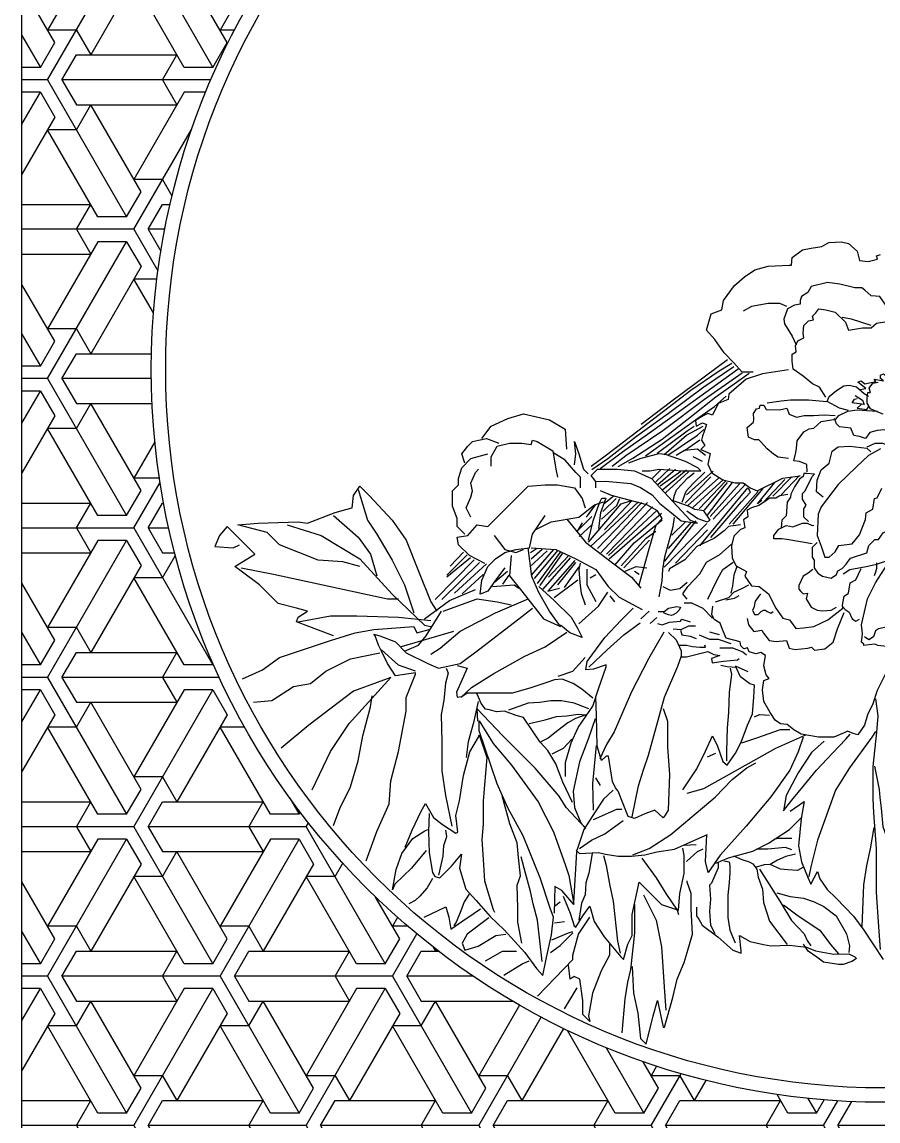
# Model space of a CAD drawing. Header units: millimetres. Extents: x 578 to 1218, y 257 to 1317.
# Drawn here: x 595.2 to 893, y 525.7 to 908 of the extents above; entities that cross this region are included whole.
import ezdxf

# ---------------------------------------------------------------- set-up
doc = ezdxf.new("R2010")
doc.units = ezdxf.units.MM
for name, color, linetype in [('3', 3, 'Continuous'), ('4', 4, 'Continuous'), ('7', 7, 'Continuous'), ('BH', 3, 'Continuous')]:
    doc.layers.add(name, color=color, linetype=linetype)

# ---------------------------------------------------------------- blocks, each defined once
blk = doc.blocks.new('A$C2C0C1D0D')
at = {"layer": 'BH'}
h = blk.add_hatch(dxfattribs=at)
h.set_pattern_fill('ESCHER', color=256, scale=50, style=0)
h.set_pattern_definition([(60, (-1135.926, -1502.44), (-60, -1e-08), [55, -5]), (180, (-1135.926, -1502.44), (30, -51.9615), [55, -5]), (300, (-1135.926, -1502.44), (60, -1e-08), [55, -5]), (60, (-1130.926, -1502.44), (-60, -1e-08), [10, -50]), (300, (-1130.926, -1502.44), (60, -1e-08), [10, -50]), (60, (-1138.426, -1498.11), (-60, -1e-08), [10, -50]), (180, (-1138.426, -1498.11), (30, -51.9615), [10, -50]), (300, (-1138.426, -1506.77), (60, -1e-08), [10, -50]), (180, (-1138.426, -1506.77), (30, -51.9615), [10, -50]), (60, (-1155.926, -1502.44), (-60, -1e-08), [10, -50]), (300, (-1155.926, -1502.44), (60, -1e-08), [10, -50]), (60, (-1125.926, -1519.76), (-60, -1e-08), [10, -50]), (180, (-1125.926, -1519.76), (30, -51.9615), [10, -50]), (300, (-1125.926, -1485.117), (60, -1e-08), [10, -50]), (180, (-1125.926, -1485.117), (30, -51.9615), [10, -50]), (0, (-1125.926, -1493.78), (-30, 51.9615), [35, -25]), (0, (-1125.926, -1511.1), (-30, 51.9615), [35, -25]), (120, (-1133.426, -1489.447), (-60, 1e-08), [35, -25]), (120, (-1148.426, -1498.11), (-60, 1e-08), [35, -25]), (240, (-1148.426, -1506.77), (30, -51.9615), [35, -25]), (240, (-1133.426, -1515.43), (30, -51.9615), [35, -25])])
edge = h.paths.add_edge_path(flags=16)
edge.add_arc((317.14, 530), 255, 0, 360)
h.paths.add_polyline_path([(17.14, 1030), (617.14, 1030), (617.14, 30), (17.14, 30)])
at = {"layer": '3'}
for points in [[(264.12, 532.04), (259.76, 529.37), (249.82, 522.6), (240.37, 515.33), (220.5, 500.09), (215.17, 496.21)], [(262.66, 533.25), (243.28, 518.96), (232.62, 510.74)], [(264.84, 530.82), (254.43, 523.81), (242.07, 514.61), (230.92, 506.62), (220.99, 498.88), (215.41, 495)], [(218.32, 495.49), (226.08, 501.3), (236.74, 508.8), (266.3, 530.1)], [(267.75, 528.65), (254.67, 519.45), (240.13, 508.56), (227.29, 499.84), (222.44, 496.21)], [(224.62, 496.21), (229.71, 499.12), (239.89, 505.65), (250.06, 513.64), (258.54, 520.42), (270.18, 528.65)], [(308.8, 523.01), (310.7, 523.28), (307.98, 525.46), (309.07, 526), (310.43, 524.91), (314.23, 525.73), (313.69, 526.54), (316.95, 526), (315.86, 526.81), (315.86, 527.9), (316.95, 528.44), (318.58, 526.81), (318.85, 528.17), (320.48, 526)], [(316.76, 514.36), (314.65, 515.21), (312.33, 516.26), (311.27, 518.16), (311.27, 520.05), (311.49, 521.95), (312.33, 521.95), (311.91, 523.42), (313.17, 525.11), (315.07, 525.53)], [(234.07, 499.84), (242.79, 506.14), (251.52, 512.43), (258.06, 517.03), (262.18, 520.66)], [(307.06, 520.89), (309.59, 519.21), (310.22, 517.73), (306, 518.37), (306.85, 519.63), (307.69, 519.84)], [(309.17, 517.73), (307.69, 516.47), (311.06, 516.05), (311.7, 516.89)], [(238.19, 500.81), (248.61, 508.56), (251.03, 510.25)], [(240.61, 500.33), (248.37, 507.1), (254.18, 510.25)], [(241.83, 500.09), (252.24, 507.1), (254.43, 509.04)], [(247.64, 501.78), (252.97, 505.41)], [(254.96, 500.03), (252.24, 502.26), (247.64, 501.78), (244.76, 500.03)], [(253.89, 497.89), (250.67, 499.49)], [(236.25, 491.86), (239.4, 495)], [(237.71, 490.89), (242.55, 495.49)], [(238.43, 489.92), (244.49, 495.24)], [(239.16, 489.44), (246.43, 494.52)], [(240.13, 488.23), (248.37, 495)], [(241.1, 487.02), (249.09, 494.28)], [(248.37, 486.29), (257.58, 494.52)], [(247.88, 483.38), (256.85, 492.58)], [(248.85, 482.66), (259.51, 492.1)], [(250.55, 481.93), (261.21, 491.61)], [(252.73, 481.45), (261.94, 491.13)], [(254.67, 480.96), (262.66, 490.65)], [(255.64, 479.27), (264.36, 490.65)], [(256.61, 478.79), (266.78, 490.16)], [(257.58, 477.82), (268.96, 490.16)], [(274.54, 484.35), (273.08, 483.14), (279.14, 490.65)], [(275.02, 483.63), (282.53, 491.61)], [(278.41, 485.81), (284.96, 492.58)], [(281.32, 486.29), (287.62, 493.07)], [(134.16, 488.23), (137.39, 477.51), (140.61, 472.68), (145.98, 463.56), (150.27, 454.98), (153.49, 445.33)], [(219.78, 483.38), (223.17, 486.05)], [(252.97, 468.62), (269.69, 488.71)], [(256.85, 471.52), (267.51, 483.87), (270.66, 487.26), (269.93, 488.47)], [(263.15, 476.12), (273.33, 487.5)], [(264.6, 476.12), (275.02, 488.47)], [(216.63, 482.9), (213.48, 478.54)], [(214.2, 469.83), (225.59, 483.14), (229.23, 484.35)], [(214.93, 468.38), (231.65, 483.87)], [(217.35, 467.65), (232.86, 483.63)], [(218.56, 466.2), (234.8, 483.63)], [(218.81, 477.82), (224.14, 482.66), (225.11, 485.08)], [(219.29, 480.48), (223.89, 485.08)], [(219.78, 474.19), (229.47, 484.35)], [(220.5, 465.72), (236.49, 482.17)], [(125.57, 479.12), (134.16, 471.61), (138.46, 465.71), (140.61, 458.2)], [(212.02, 476.61), (210.33, 473.7), (215.41, 478.79)], [(221.23, 465.23), (238.19, 480.96)], [(221.47, 464.02), (239.64, 480)], [(109.47, 475.9), (121.28, 472.14), (134.7, 464.1), (145.98, 451.76), (157.25, 441.04), (159.4, 440.5)], [(211.05, 471.77), (215.41, 475.88)], [(223.41, 461.84), (230.19, 469.59), (239.89, 477.58)], [(240.61, 461.12), (255.39, 476.37)], [(240.86, 463.3), (251.76, 477.33)], [(267.15, 475.91), (262.93, 475.28), (261.46, 473.8), (258.08, 471.27), (251.97, 468.33), (247.75, 463.69), (242.48, 460.53), (242.05, 459.69)], [(242.07, 467.65), (250.06, 476.85)], [(243.28, 472.25), (247.88, 476.85)], [(244.49, 462.57), (255.64, 474.19)], [(225.59, 461.6), (234.31, 471.28), (237.71, 473.7)], [(226.56, 460.88), (235.53, 470.56)], [(199.86, 466.87), (193.8, 461.3)], [(196.22, 467.59), (194.04, 466.14)], [(202.04, 467.35), (194.29, 458.4)], [(198.16, 467.35), (194.29, 463.96)], [(195.5, 457.19), (203.74, 467.11)], [(248.59, 450), (247.12, 451.89), (248.8, 454.42), (253.02, 458.84), (255.34, 462.85), (259.98, 465.59), (263.99, 469.17)], [(174.42, 463.72), (160.85, 449.92)], [(176.36, 462.75), (163.27, 449.92)], [(171.99, 465.41), (164.97, 458.4)], [(173.21, 464.45), (164.97, 457.67)], [(170.78, 466.38), (166.18, 461.54)], [(196.47, 455.49), (204.46, 466.38)], [(197.44, 454.76), (205.19, 465.9)], [(207.86, 464.45), (198.41, 453.55)], [(209.55, 463.48), (200.1, 452.83), (204.22, 453.8)], [(207.13, 464.93), (200.34, 457.67)], [(209.79, 462.75), (203.49, 455.01)], [(255.76, 450), (259.14, 456.95), (261.04, 460.32), (264.62, 462.85)], [(93.36, 460.88), (104.64, 458.74), (144.36, 450.16), (148.12, 450.16)], [(178.78, 462.27), (167.63, 452.1)], [(186.05, 459.61), (181.69, 455.98)], [(205.92, 454.04), (211.01, 461.3)], [(227.04, 459.81), (230.8, 461.42), (234.56, 460.88)], [(230.27, 459.81), (231.88, 458.74)], [(265.89, 461.37), (264.83, 458.42), (264.41, 454.63), (263.78, 452.1)], [(177.57, 458.64), (170.3, 451.86)], [(180.87, 454.45), (188.39, 454.98), (190, 453.91)], [(186.53, 458.4), (184.35, 455.25)], [(202.28, 450.65), (210.52, 456.7)], [(214.88, 457.43), (216.82, 458.64)], [(240.16, 454.42), (242.69, 453.16), (246.06, 453.79), (248.59, 455.9)], [(157.25, 443.18), (165.84, 449.62), (174.97, 453.37)], [(210.93, 441.49), (217.78, 447.6), (220.95, 452.48)], [(221.68, 451.23), (223.29, 449.08)], [(159.4, 430.85), (162.62, 432.99), (169.6, 438.89), (181.95, 445.33), (193.22, 450.16)], [(238.47, 445.78), (240.58, 445.78), (242.05, 446.84), (245.01, 447.47), (246.27, 447.26), (245.85, 446.2), (244.8, 445.15), (243.74, 444.52), (243.11, 444.31), (242.05, 444.52), (240.58, 445.15), (240.37, 445.57)], [(247.54, 448.73), (250.07, 448.73), (254.08, 446.84), (257.45, 443.47)], [(113.23, 442.11), (124.5, 444.26), (133.63, 444.26), (148.12, 443.72), (159.4, 442.65)], [(232.45, 443.2), (235.38, 445.89)], [(235.73, 441.57), (238.05, 443.68)], [(214.35, 426.35), (220.71, 432.45), (226.58, 437.58), (232.2, 441.74)], [(238.26, 441.57), (239.94, 441.15), (242.48, 441.99), (243.74, 442.2), (246.27, 442.41), (246.69, 443.04), (249.65, 442.2)], [(243.74, 439.67), (246.48, 439.46), (249.22, 440.73), (251.54, 440.73)], [(149.2, 433.53), (167.45, 438.89)], [(242.05, 438.41), (244.8, 435.88), (246.48, 432.09), (246.48, 429.98), (248.38, 429.98), (255.76, 431.88), (257.87, 430.82), (259.98, 430.4), (257.03, 429.35), (257.24, 427.88), (261.25, 428.51), (266.1, 428.93), (266.73, 429.35)], [(246.27, 439.25), (246.69, 437.57), (249.65, 437.15), (251.76, 436.3)], [(252.81, 437.57), (256.4, 436.09), (259.35, 436.09), (263.78, 434.62)], [(256.4, 438.62), (259.77, 437.78)], [(154.03, 424.95), (148.12, 427.09), (142.22, 432.46)], [(245.85, 433.98), (248.38, 433.98), (250.49, 433.56), (253.02, 433.35), (254.92, 433.35), (254.71, 433.98)], [(259.98, 433.14), (264.41, 433.14), (268, 431.67), (269.26, 430.61)], [(97.66, 414.22), (104.1, 414.76), (111.61, 419.59), (117.52, 420.66), (122.89, 424.95), (131.48, 429.24), (141.68, 431.39)], [(213.13, 429.77), (208.73, 424.88), (203.59, 423.17)], [(136.85, 358.99), (140.61, 369.18), (144.9, 378.83), (145.44, 386.87), (148.12, 397.06), (150.81, 411.01), (150.81, 415.83), (154.03, 423.88), (154.03, 424.41)], [(164.7, 425.99), (165.43, 424.28), (164.45, 420.86), (163.96, 414.76), (162.99, 409.87), (163.23, 400.34), (163.23, 390.33), (164.45, 381.78), (166.65, 371.03)], [(247.11, 383.73), (252, 391.06), (254.93, 397.17), (257.38, 402.54), (259.09, 398.88), (261.04, 393.51), (262.51, 392.28), (265.45, 396.44), (267.4, 400.34), (269.6, 406.21), (271.32, 410.12), (271.8, 415.98), (272.05, 420.13), (270.34, 420.62), (267.16, 423.06), (265.69, 426.24), (262.51, 426.48), (260.31, 426.97)], [(269.85, 424.77), (265.45, 426.73)], [(171.78, 394.93), (172.51, 400.55), (174.47, 407.63), (175.94, 414.47)], [(214.35, 411.93), (209.22, 413.89), (204.82, 414.62), (201.15, 414.62), (197.23, 414.13), (193.32, 413.89), (186.47, 411.45)], [(314.08, 415.33), (314.92, 409.45), (314.5, 403.79), (313.24, 391.82), (313.24, 380.7), (313.45, 375.66), (314.29, 363.28), (314.29, 348.16), (315.13, 335.99), (315.76, 328.18)], [(216.53, 408.37), (214.09, 401.28), (211.15, 393.47), (208.95, 383.21), (209.44, 377.59), (211.64, 372.22), (213.35, 370.26), (206.51, 377.59), (204.06, 381.5), (195.75, 391.27), (184.5, 402.5), (175.45, 412.03), (175.69, 407.63)], [(272.05, 409.14), (273.76, 409.87), (277.18, 409.63)], [(248.57, 382.51), (254.44, 384.22), (262.27, 388.62), (279.39, 398.15), (289.9, 402.79)], [(267.65, 400.1), (272.78, 401.81), (281.1, 404.74), (284.28, 404.74)], [(201.62, 396.19), (205.54, 398.15), (208.47, 401.32)], [(216.04, 376.61), (215.8, 385.89), (217.02, 399.09)], [(255.67, 395.22), (258.6, 396.44)], [(229.72, 361.12), (235.35, 363.32), (242.93, 368.21), (258.33, 381.15), (264.2, 387.26), (269.34, 391.41), (272.51, 393.12)], [(218.49, 385.16), (216.78, 387.85)], [(191.09, 330.32), (189.62, 337.65), (189.62, 342.53), (189.38, 350.59), (190.6, 353.77), (189.86, 360.12), (189.38, 365.25), (186.93, 371.84), (184.24, 381.61)], [(216.03, 373.34), (224.1, 377), (225.81, 377)], [(211.14, 363.32), (215.29, 366.25), (219.94, 368.45), (226.3, 373.09)], [(157.83, 362.57), (152.69, 356.46), (146.82, 350.84), (146.09, 348.89), (147.31, 355.97), (149.27, 361.59), (153.18, 366.72), (157.34, 369.41), (158.32, 369.9)], [(162.23, 354.02), (163.7, 360.62), (163.94, 364.28), (164.92, 367.45), (164.67, 369.65)], [(309.43, 336.15), (310.06, 350.63), (311.11, 357.35), (312.37, 363.22), (313.63, 370.57)], [(247.6, 364.44), (251.75, 364.68)], [(248.33, 358.82), (252.24, 362.24), (254.2, 363.22)], [(285.06, 362.8), (282.75, 363.64), (276.65, 363.01), (272.66, 363.01)], [(285.06, 366.79), (280.22, 366.79), (278.75, 366.37)], [(198.18, 323.97), (196.47, 338.38), (195, 344), (194.02, 348.39), (192.31, 354.75), (190.84, 360.36)], [(209.18, 344.49), (210.16, 362.08)], [(215.54, 361.58), (214.32, 354.75), (213.34, 351.33), (213.1, 347.17), (211.87, 344.24), (210.89, 338.38)], [(232.85, 359.93), (237.75, 353.08), (241.18, 347.69), (245.1, 341.81), (245.6, 340.34)], [(286.32, 361.33), (282.96, 360.49), (280.01, 359.23), (277.49, 357.77)], [(259.35, 358.38), (259.35, 356.51), (258.23, 353.89), (257.1, 351.27), (256.35, 350.52), (256.73, 345.66), (256.35, 341.55), (256.73, 336.68), (258.23, 333.69)], [(261.31, 359.02), (263.2, 358.6), (263.41, 357.35), (263.41, 354.83), (263.2, 351.47), (262.78, 347.06), (262.78, 339.29), (263.41, 334.89), (265.31, 330.48)], [(288.84, 356.72), (286.95, 355.67), (283.59, 355.88), (281.07, 356.09), (277.49, 357.77), (275.39, 357.56), (272.24, 356.72)], [(273.71, 356.09), (276.23, 352.31), (280.85, 344.96), (284.85, 338.25), (289.26, 333.63), (290.31, 331.32), (291.57, 329.43)], [(160.03, 352.8), (158.07, 349.62), (155.63, 346.69), (153.92, 345.23), (151.71, 344.01)], [(172.74, 347.42), (171.03, 344.74), (169.81, 341.56), (168.34, 337.9), (167.36, 336.43)], [(202.45, 343.28), (204.41, 344.75)], [(233.34, 347.2), (237.75, 338.38), (239.71, 329.08), (240.69, 313.41), (241.18, 307.04)], [(157.09, 339.36), (164.67, 343.03), (165.65, 339.36), (166.39, 335.21), (170.54, 338.14), (174.46, 340.83), (176.66, 342.3)], [(225.98, 299.2), (226.96, 310.96), (227.94, 316.83), (228.93, 321.24), (230.4, 333.98), (230.4, 343.77)], [(282.12, 343.7), (287.16, 339.92), (294.72, 334.89), (298.51, 329.85), (301.24, 326.7)], [(179.59, 339.12), (172.01, 333.5), (170.3, 330.33), (171.28, 327.88), (175.92, 329.35), (182.04, 333.01), (185.46, 333.5)], [(202.45, 337.4), (205.88, 337.89)], [(200.98, 327.12), (204.41, 329.57), (208.82, 333.98)], [(201.47, 331.53), (207.35, 333.98), (208.82, 334.47)], [(221.57, 330.06), (221.57, 326.14), (218.63, 320.75), (215.69, 312.92), (214.22, 305.08), (214.71, 303.12), (212.26, 305.57), (212.26, 310.47), (211.27, 317.81), (209.31, 318.79), (207.84, 317.81), (207.35, 322.71)], [(178.42, 324.18), (184.31, 327.61), (189.21, 327.61)], [(184.8, 319.28), (191.17, 323.2), (193.62, 324.18)], [(205.88, 307.53), (210.29, 314.88)]]:
    blk.add_lwpolyline(points, dxfattribs=at)
at = {"layer": '4'}
blk.add_lwpolyline([(17.14, 1030), (617.14, 1030), (617.14, 30), (17.14, 30)], close=True, dxfattribs=at)
at = {"layer": '7'}
for points in [[(271.57, 528.99), (267.76, 528.99), (264.77, 532.24), (261.51, 535.77), (258.25, 540.39), (255.26, 543.64), (256.89, 549.34), (260.7, 550.7), (261.24, 553.96), (265.04, 559.12), (268.58, 562.1), (272.11, 564.55), (276.73, 565.9), (284.07, 566.17), (284.88, 566.17), (285.15, 568.89), (288.69, 571.6), (291.68, 572.15), (295.48, 572.69), (297.93, 574.05), (302.27, 574.32), (304.72, 573.78), (307.71, 571.06), (308.53, 567.8), (311.51, 567.53), (314.78, 568.35), (314.5, 569.43), (315.86, 569.97)], [(329.18, 546.63), (325.37, 550.43), (320.75, 550.97), (318.31, 551.52), (315.59, 555.32), (312.6, 555.59), (310.43, 557.49), (309.34, 558.3), (306.89, 558.3), (301.73, 559.66), (297.38, 560.2), (291.68, 558.85), (290.59, 556.67), (288.42, 555.32), (287.87, 553.96), (287.87, 552.6), (285.97, 552.33), (283.52, 550.97), (282.17, 547.44), (282.44, 545.82), (285.15, 541.47), (286.51, 538.49)], [(283.25, 551.79), (280.81, 552.87), (276.73, 552.87), (271.02, 551.79), (268.03, 550.16)], [(296.84, 520.3), (294.67, 523.83), (292.22, 524.91), (288.96, 527.63), (285.43, 530.07), (285.15, 532.79), (285.15, 535.23), (286.51, 536.04), (286.24, 538.21), (287.06, 539.84), (289.23, 540.93), (288.96, 542.56), (289.23, 545.27), (290.86, 546.9), (292.49, 547.17), (292.22, 548.53), (293.31, 549.62), (294.39, 550.97), (296.84, 550.7), (300.1, 549.89), (303.63, 546.36), (304.72, 543.64), (309.61, 544.46), (312.6, 544.46), (314.5, 546.09), (318.04, 546.63)], [(312.6, 545.27), (305.81, 547.44), (302.55, 547.99)], [(283.8, 529.8), (274.83, 528.44), (269.12, 526.54), (263.14, 521.38), (262.87, 519.48), (259.34, 518.13), (257.44, 514.06), (255.8, 514.6), (254.17, 513.78), (251.46, 512.15), (251.73, 510.25), (253.9, 511.34), (255.26, 510.8), (254.45, 508.35), (253.9, 506.73), (253.63, 505.37), (254.72, 503.47), (253.36, 502.11), (256.62, 500.75), (255.8, 496.95), (257.16, 493.97), (260.97, 491.52), (265.32, 490.44), (268.03, 490.44), (270.48, 488.81), (272.93, 487.72), (281.89, 492.07), (287.87, 492.88)], [(304.74, 515.63), (301.57, 516.47), (297.35, 518.79), (297.99, 520.47), (300.52, 522.58), (303.05, 524.27), (304.95, 524.48), (307.48, 523.84), (310.22, 521.53), (311.7, 520.68)], [(318.07, 433.54), (314.91, 433.96), (313.85, 434.38), (311.74, 434.17), (310.05, 433.96), (310.05, 434.38), (309.21, 435.02), (309.63, 437.97), (309.21, 441.13), (311.32, 450.18), (314.06, 455.66), (318.28, 462.19)], [(283.86, 498.98), (280.27, 499.41), (278.58, 500.46), (276.47, 502.35), (274.15, 504.88), (273.52, 505.51), (272.05, 505.51), (269.94, 506.36), (269.73, 508.04), (269.51, 509.73), (271.62, 511.62), (271.83, 512.47), (271.62, 514.57), (272.68, 516.26), (273.73, 516.47), (273.94, 517.52), (275.21, 517.52), (276.05, 516.05), (280.69, 515.84), (283.22, 516.47), (284.07, 514.36), (286.6, 513.31), (289.34, 513.94), (292.5, 513.94), (296.3, 514.15), (300.1, 513.94)], [(276.47, 518.37), (281.33, 519), (284.49, 519.42), (287.65, 519.42), (290.82, 519.42), (297.14, 518.79)], [(177.11, 505.93), (180.34, 510.22), (186.24, 512.9), (191.61, 514.51), (200.74, 512.37), (206.11, 509.15), (206.64, 502.18)], [(290.39, 494.35), (290.18, 496.88), (287.65, 497.93), (285.75, 498.14), (286.39, 501.09), (286.6, 502.57), (286.81, 505.09), (289.13, 508.25), (291.03, 509.31), (292.71, 509.52), (295.25, 511.84), (300.31, 512.68), (301.36, 513.94), (304.53, 515.42), (307.69, 515.84), (311.06, 515.63), (314.86, 515.42)], [(319.92, 508.25), (318.66, 509.1), (314.65, 508.68), (312.12, 508.04), (310.64, 505.94), (308.53, 506.57), (306.63, 506.99), (305.58, 509.52), (301.57, 509.94), (300.52, 510.99), (299.89, 512.89)], [(171.21, 497.35), (170.14, 500.57), (172.28, 503.25), (173.89, 504.86), (176.04, 505.39), (178.73, 505.93), (183.02, 504.32)], [(180.34, 496.28), (180.34, 499.49), (182.48, 503.25), (186.78, 504.32), (191.07, 504.32), (194.29, 503.78), (194.83, 505.39), (196.44, 504.86), (201.81, 501.64), (202.88, 495.2), (203.42, 492.52)], [(209.33, 496.81), (209.86, 500.57), (209.33, 504.86), (210.94, 500.57), (212.55, 495.2), (214.16, 493.59)], [(211.48, 488.77), (211.48, 492.52), (209.86, 494.13), (206.11, 498.42), (201.81, 501.1)], [(295.88, 485.5), (293.56, 487.4), (293.77, 491.4), (295.25, 494.98), (297.99, 497.3), (299.04, 501.51), (301.15, 502.99), (305.16, 503.2), (311.06, 502.57), (312.54, 501.3)], [(315.91, 502.35), (311.7, 500.04), (307.48, 496.03), (301.15, 489.92), (295.25, 482.13), (294.19, 479.6), (293.77, 472.23), (295.25, 468.44), (296.51, 464.64), (297.99, 464.64), (300.1, 466.54), (301.36, 468.65), (306, 469.28), (308.53, 472.44), (310.64, 477.71), (310.85, 480.02), (313.17, 481.29), (313.81, 485.08), (314.65, 485.29), (316.34, 488.66)], [(311.27, 502.99), (314.02, 504.25), (316.55, 504.25), (318.87, 503.41)], [(171.21, 472.68), (168.52, 475.36), (168.52, 478.04), (166.91, 482.33), (166.91, 487.7), (169.06, 489.84), (169.06, 491.99), (170.14, 495.74), (173.36, 498.96), (179.26, 500.57)], [(232.95, 494.67), (235.63, 494.67), (238.86, 495.2), (246.91, 494.67), (253.35, 494.67), (252.28, 495.74), (247.98, 497.89), (241.1, 500.33), (238.68, 500.57), (232.41, 498.96), (228.12, 497.35)], [(173.36, 478.58), (171.75, 481.8), (173.36, 485.55), (173.89, 487.7), (173.36, 490.38), (174.97, 494.13), (176.04, 495.2)], [(216.84, 488.77), (216.84, 490.91), (215.23, 493.06), (217.38, 495.2), (224.36, 495.2), (230.27, 494.67), (236.17, 491.99), (249.59, 477.51)], [(243.78, 484.38), (244.11, 485.83), (244.91, 488.07), (248.77, 492.25), (251.01, 494.01)], [(246.84, 483.74), (248.28, 487.59), (250.53, 490.16), (254.71, 494.17)], [(290.82, 477.07), (289.13, 478.55), (289.13, 481.5), (289.97, 482.76), (288.71, 484.87), (288.71, 486.76), (289.55, 487.61), (291.24, 490.98), (292.08, 492.66), (292.93, 493.51), (290.18, 493.72), (289.13, 493.72), (288.92, 492.66), (287.65, 491.82), (285.97, 489.08), (284.7, 486.55), (284.49, 485.5), (283.43, 483.82), (283.01, 478.97), (281.54, 477.49), (281.33, 474.97)], [(178.19, 462.49), (172.82, 465.17), (169.06, 468.93), (168.52, 471.61), (172.28, 472.14), (175.5, 475.9), (179.26, 475.36), (184.63, 480.72), (191.07, 487.16), (193.22, 489.3), (199.13, 489.84), (203.42, 489.84), (209.33, 488.77), (212.01, 485.01), (213.09, 481.8)], [(216.95, 490.96), (220.17, 491.12), (229, 490.32), (232.38, 488.88), (236.39, 486.31), (239.13, 483.26), (243.14, 480.05), (246.52, 477.32), (249.73, 476.84), (252.14, 476.52), (249.57, 477.48)], [(134.7, 461.42), (128.8, 463.03), (120.21, 463.56), (106.78, 468.93), (102.49, 473.22), (92.29, 475.9), (99.27, 476.43), (113.23, 476.97), (116.45, 476.43), (126.11, 480.19), (129.87, 481.26), (132.02, 481.8), (132.55, 486.09), (134.7, 489.3), (137.92, 486.09), (145.98, 477.51), (150.81, 470.53), (155.1, 459.81), (159.4, 449.08), (161.54, 445.87)], [(231.88, 454.98), (235.1, 466.78), (237.78, 475.9), (239.93, 478.04), (238.32, 480.72), (234.56, 482.87), (222.21, 486.09), (218.45, 487.7)], [(283.6, 486.44), (280.86, 486.02), (279.38, 485.18), (277.28, 485.18), (275.8, 484.13), (273.48, 482.65), (270.95, 481.81), (269.47, 480.97), (269.68, 478.65), (268.21, 477.59), (268.63, 474.86), (267.15, 474.22), (264.83, 471.91), (263.99, 468.54), (264.2, 464.32), (265.68, 461.58), (269.26, 459.69), (268.63, 458), (270.95, 454.63), (273.69, 454.42), (276.85, 451.89), (279.38, 446.84), (281.92, 443.47), (284.24, 442.83), (286.34, 439.88), (289.09, 440.09), (292.67, 440.52), (297.52, 442.83), (302.8, 446.84), (302.58, 447.89), (303.22, 451.05), (304.69, 452.1), (305.33, 455.68), (307.22, 456.74), (309.12, 460.74)], [(195.91, 474.29), (201.27, 476.97), (210.94, 478.58), (216.31, 482.87), (219.53, 483.94)], [(214.22, 470.58), (215.83, 477.32), (218.08, 483.58), (218.88, 485.19), (220.33, 485.19), (218.4, 480.05), (217.76, 474.59)], [(248.52, 480.72), (252.28, 478.04), (255.5, 476.97), (256.57, 477.51), (254.43, 480.72), (251.2, 481.26), (249.06, 482.33), (244.76, 483.94), (243.15, 484.48)], [(185.17, 460.88), (181.95, 456.59), (179.26, 452.84), (176.58, 451.76), (177.11, 456.59), (179.26, 461.42), (181.95, 464.1), (185.17, 466.24), (188.93, 467.32), (193.76, 467.85), (194.83, 472.68), (199.13, 479.12)], [(238.89, 450.84), (239.94, 456.32), (240.16, 460.32), (240.79, 464.74), (243.74, 475.28), (244.16, 478.44)], [(125.57, 437.28), (112.69, 442.11), (113.23, 443.72), (116.45, 445.87), (112.69, 446.94), (106.25, 448.55), (99.8, 454.98), (93.36, 459.81), (91.21, 461.42), (98.19, 465.71), (88.53, 475.36), (85.84, 472.14), (84.23, 468.39), (90.68, 467.85), (92.82, 468.93)], [(206.69, 477.82), (213.23, 469.83), (222.2, 463.05), (229.19, 457.66), (232.41, 453.91)], [(292.08, 469.28), (283.22, 470.75), (281.54, 470.96), (278.79, 470.96), (278.79, 472.23), (280.48, 474.33), (283.01, 475.6), (284.28, 475.39), (285.33, 475.18), (288.71, 476.44), (290.39, 476.44), (292.08, 475.6), (292.71, 475.81)], [(181.41, 472.14), (185.17, 467.32), (188.93, 466.24), (191.61, 467.32)], [(292.76, 463.25), (292.76, 460.93), (294.03, 459.03), (295.71, 457.98), (298.67, 457.35), (300.56, 458.61), (300.99, 459.88), (302.46, 460.72), (303.94, 462.19), (305.41, 464.3), (311.11, 466.2), (311.74, 468.72), (313.85, 470.83), (315.12, 470.83), (316.8, 473.15), (318.49, 473.99), (320.18, 473.15), (322.29, 471.88), (324.61, 471.67), (326.51, 471.67), (328.83, 472.31), (329.67, 473.99)], [(302.88, 458.82), (305.2, 460.3), (310.9, 461.35), (314.48, 462.19), (323.13, 465.14), (326.29, 466.83), (329.67, 470.83), (330.72, 472.09)], [(187.32, 465.17), (186.78, 458.2), (191.07, 452.84), (198.59, 443.18), (204.5, 440.5), (200.74, 445.87), (196.98, 452.3), (194.53, 457.91), (193.22, 467.85)], [(194.29, 467.85), (202.88, 467.32), (209.86, 464.1), (216.84, 460.34), (221.14, 454.45), (224.9, 450.69), (232.95, 446.4)], [(293.77, 469.7), (292.08, 468.01), (292.08, 464.64), (292.93, 463.38)], [(314.48, 462.61), (314.48, 460.72), (314.06, 459.45), (313.64, 458.19)], [(213.26, 447.95), (211.81, 451.96), (211.33, 455.82), (211.01, 460.31), (211.49, 462.56)], [(216.95, 449.08), (213.74, 454.85), (213.74, 460.47)], [(292.34, 460.3), (290.65, 459.03), (288.96, 457.98), (287.49, 454.82), (287.49, 453.56), (288.12, 452.71), (288.96, 451.87), (290.44, 452.08), (290.02, 450.18), (291.71, 447.23), (293.81, 446.18), (295.71, 445.97), (298.67, 446.18), (300.56, 447.23)], [(320.6, 462.19), (319.76, 460.51), (319.33, 456.93), (319.55, 449.55), (319.76, 447.23), (320.6, 445.97), (321.02, 444.71), (320.81, 443.23), (317.86, 440.28), (315.12, 439.65), (314.06, 439.02), (313.43, 436.91), (311.74, 435.86), (310.27, 436.91)], [(258.5, 449.15), (263.14, 450.63), (264.83, 452.52), (267.57, 453.79), (270.1, 455.05)], [(196.98, 454.45), (202.35, 449.62), (208.25, 443.72), (210.4, 439.97), (212.01, 436.75), (207.72, 438.36), (204.5, 441.04)], [(262.09, 449.79), (265.04, 450.42), (266.73, 451.26)], [(274.11, 451.89), (272.21, 449.36), (271.79, 447.05), (271.37, 446.2), (272, 444.73), (273.27, 444.73), (274.32, 445.78), (275.17, 446.2), (275.8, 446.2), (276.43, 445.78), (277.7, 445.15), (278.54, 445.78)], [(163.69, 445.87), (175.5, 450.16), (182.48, 449.08), (187.32, 448.01)], [(318.08, 424.93), (314.71, 418.22), (313.24, 413.6), (311.35, 409.82), (310.3, 406.25), (307.99, 402.89), (306.31, 403.31), (304.42, 404.15), (303.16, 403.52), (299.58, 402.05), (294.33, 402.05), (288.24, 403.1), (285.72, 404.57), (283.4, 406.46), (281.09, 406.67), (279.2, 407.93), (277.52, 410.66), (275.21, 414.44), (274.79, 418.43), (275.21, 421.78), (277.1, 422.41), (276.05, 423.67), (275.21, 426.82), (275.84, 430.39), (274.16, 431.44), (272.48, 431.02), (270.17, 431.65), (269.54, 433.12), (268.28, 432.7), (267.22, 433.75), (267.01, 435.22), (262.18, 436.48), (260.92, 439.42), (260.08, 441.72), (257.98, 442.98), (257.14, 444.66), (257.56, 447.6)], [(302.67, 447.45), (303.52, 446.39), (304.99, 445.55), (306.05, 443.23), (307.31, 442.39), (308.58, 443.02)], [(154.03, 424.41), (147.05, 423.34), (144.36, 427.63), (142.22, 431.92), (141.14, 434.07), (140.07, 437.28), (139.53, 437.82), (141.68, 437.28), (147.05, 435.14), (150.81, 431.39), (158.32, 427.63), (162.08, 426.02), (169.6, 427.63), (176.04, 432.46), (190, 443.18), (194.83, 446.94)], [(150.27, 431.92), (155.1, 434.07), (157.79, 437.28), (163.16, 445.87)], [(206.26, 388.34), (206.26, 393.22), (208.22, 400.06), (210.66, 405.44), (215.8, 412.76), (217.75, 418.87), (220.44, 426.44), (220.44, 427.18), (216.04, 425.71), (213.35, 425.47), (213.84, 428.4), (219.95, 436.7), (225.6, 442.71), (229.76, 446.86)], [(269.47, 443.25), (269.89, 441.15), (271.79, 438.83), (274.53, 439.25), (275.17, 438.2), (277.06, 435.67), (279.6, 435.25), (283.18, 435.67), (284.02, 432.93), (286.13, 432.51), (290.56, 432.93), (291.83, 433.35), (292.88, 432.3), (296.47, 432.72), (299.42, 435.04), (300.9, 439.67), (303.22, 445.36)], [(93.9, 422.27), (100.88, 425.49), (106.78, 429.78), (124.5, 435.68), (133.09, 438.36), (139.53, 439.43), (153.49, 440.5), (154.57, 438.36), (158.86, 439.43)], [(215.82, 415.6), (211.91, 418.77), (208.97, 420.73), (205.06, 422.19), (202.37, 421.95), (199.44, 420.97), (193.81, 419.02), (187.7, 417.31), (180.61, 417.31), (175.47, 417.31), (172.05, 417.31), (169.85, 415.84), (173.51, 419.26), (181.34, 424.15), (192.1, 430.25), (199.19, 433.43), (206.77, 438.56)], [(240.52, 438.56), (235.14, 429.28), (229.27, 417.8), (223.16, 403.87), (220.47, 399.48), (218.25, 394.48)], [(229.48, 374.31), (231.68, 385.06), (233.39, 390.68), (235.1, 395.81), (240.74, 415.94), (245.39, 426.69), (246.61, 430.35)], [(168.61, 426.97), (172.03, 425.99), (170.32, 422.08), (168.37, 417.69), (168.61, 415.98), (170.08, 416.22)], [(263.49, 425.99), (263.98, 423.79), (263.25, 417.69), (263, 410.6), (262.51, 405.23), (262.27, 397.17), (262.27, 393.75)], [(118.06, 383.66), (124.5, 397.06), (130.94, 406.72), (145.44, 422.8), (132.55, 417.98), (116.98, 406.18), (107.32, 398.14)], [(208.71, 379.3), (205.28, 386.38), (202.84, 392.73), (200.15, 397.38), (197.46, 400.31), (191.59, 408.86), (189.14, 409.59), (184.99, 411.05), (182.3, 410.81), (179.85, 411.54), (178.38, 411.79), (176.92, 413.74), (175.94, 415.94), (175.45, 417.16)], [(125.57, 371.32), (127.72, 377.22), (131.48, 384.73), (134.16, 393.84), (135.77, 402.43), (138.46, 412.62), (139, 416.37)], [(240.25, 412.03), (241.72, 407.63), (241.72, 398.6), (242.45, 389.07), (241.96, 376.61), (240.98, 374.9), (240.25, 373.93), (237.32, 376.61), (233.89, 375.39), (230.23, 373.68), (228.02, 374.41), (224.6, 383.21), (223.62, 384.43), (222.64, 386.63), (221.18, 395.42), (220.44, 395.42), (218.73, 393.96), (217.26, 398.84), (217.02, 409.59), (216.78, 415.94)], [(290.53, 353.17), (291.58, 350.86), (293.89, 355.27), (294.74, 352.75), (297.26, 348.98), (300.41, 346.04), (306.5, 339.74), (310.07, 334.91), (316.8, 324.63)], [(193.57, 406.81), (199.19, 408.03), (203.1, 409.25), (206.77, 409.49), (210.68, 409.98), (213.37, 409.74), (209.71, 408.52), (207.02, 407.05), (203.59, 404.36), (200.17, 401.68), (197.72, 400.45)], [(158.81, 375.51), (158.56, 369.16), (158.81, 361.83), (160.03, 354.99), (160.76, 353.52), (162.48, 353.04), (166.63, 357.19), (170.06, 361.34), (169.32, 356.46), (171.52, 349.13), (175.19, 345.22), (180.08, 339.6), (184.97, 334.96), (192.07, 327.14), (196.22, 321.53), (198.42, 319.08), (199.65, 325.43), (201.36, 333.25), (202.09, 339.36), (200.87, 342.53), (197.44, 353.04), (191.58, 367.69), (186.2, 377.46), (182.53, 385.77), (176.17, 404.25), (176.17, 407.67), (181.06, 399.85), (187.42, 392.28), (196.71, 379.58), (202.09, 369.08), (206.25, 357.35), (207.47, 353.93), (209.18, 343.76), (205.02, 348.65), (202.58, 350.11), (202.33, 340.83)], [(150.49, 363.79), (152.94, 369.65), (155.87, 376), (157.58, 378.94), (160.27, 374.05), (163.45, 371.61), (168.1, 368.68), (168.83, 368.92), (168.1, 374.78), (169.32, 379.91), (170.3, 385.77), (170.79, 388.71), (172.99, 396.95), (175.93, 402.08), (176.17, 402.81), (178.86, 395), (177.64, 379.85), (177.64, 371.79), (177.15, 366.42), (177.64, 359.41), (178.12, 352.09), (181.06, 342.07), (181.55, 341.09)], [(288.92, 402.05), (287.21, 396.93), (284.28, 390.57), (277.67, 381.29), (269.11, 371.03), (260.07, 361.02), (255.91, 354.91), (254.93, 358.82), (255.42, 368.1)], [(296.26, 400.59), (291.86, 396.68), (287.21, 389.6), (283.05, 381.78), (282.07, 376.41), (285.01, 380.07), (289.41, 385.44), (293.57, 390.57), (299.19, 396.44), (303.84, 401.32), (305.31, 403.03)], [(314.07, 403.97), (312.81, 402.08), (305.03, 391.37), (300.2, 383.61), (293.89, 366.19), (291.58, 356.95), (290.95, 353.59)], [(321.65, 330.28), (321.23, 337.63), (321.02, 344.13), (320.39, 346.65), (318.92, 355.89), (318.08, 367.22), (316.82, 370.79), (316.19, 377.3), (315.76, 381.07), (315.55, 383.8), (313.87, 391.99)], [(222.87, 383.6), (219.45, 380.42), (216.52, 376.02), (212.6, 369.92), (210.16, 362.59), (209.91, 362.59), (211.14, 361.61), (217.74, 361.86), (220.18, 361.37), (224.59, 360.64), (229.23, 360.64), (233.88, 361.12), (238.04, 362.1), (244.15, 363.08), (251.97, 366.5), (255.64, 368.21)], [(284.43, 376.24), (289.26, 379.59), (288.21, 373.72), (287.37, 364.27), (288.42, 358.6), (290.73, 352.94)], [(258.58, 358.19), (262.99, 360.07), (271.4, 362.38), (276.86, 365.11), (284.22, 369.94), (288.63, 374.35)], [(205.39, 346.71), (207.84, 340.83), (209.31, 336.42), (209.8, 335.93), (212.26, 339.85), (214.71, 343.28), (216.18, 337.89), (219.7, 332.52), (225.49, 325.65), (226.47, 324.67), (227.94, 330.06), (229.42, 333), (229.42, 340.34), (231.87, 351.61), (236.28, 347.2), (239.71, 343.77), (245.6, 341.81), (245.6, 341.81), (246.09, 347.69), (247.56, 354.55), (247.56, 360.91), (247.07, 363.36)], [(219.45, 360.85), (220.43, 357.43), (221.65, 350.35), (222.88, 344.97), (224.34, 331.05), (225.32, 326.9)], [(264.68, 360.7), (267.62, 359.44), (270.14, 358.6), (271.4, 357.98), (272.87, 356.09), (273.29, 353.36), (274.76, 349.16), (275.18, 344.54), (277.28, 338.04), (283.38, 329.85)], [(229.42, 322.22), (229.91, 312.92), (231.38, 306.06), (232.36, 297.24), (234.32, 295.28), (236.77, 305.08), (238.24, 310.47), (240.2, 301.16), (240.69, 301.16), (243.63, 311.45), (245.1, 317.81), (247.56, 323.69), (248.54, 327.12), (250.5, 333.49), (250.01, 342.3), (250.01, 347.69), (248.54, 351.61), (248.54, 352.1)], [(279.8, 347.9), (284.43, 346.64), (289.05, 346.01), (292.83, 344.75), (296.19, 343.07), (300.4, 339.92), (303.97, 333.63), (305.02, 329.43), (304.81, 327.12)], [(251.86, 342.86), (251.86, 339.92), (252.7, 338.66), (253.75, 336.57), (259.21, 332.58), (264.47, 327.96), (267.41, 326.91), (267.41, 327.75), (266.78, 333), (270.56, 330.9), (275.18, 329.85), (277.7, 329.43), (284.22, 329.64), (290.1, 329.01), (293.25, 327.75), (299.56, 326.49), (304.81, 326.7), (306.91, 325.65), (307.54, 325.02), (305.86, 323.97), (302.92, 322.92), (301.24, 322.92), (295.98, 323.76), (293.67, 325.44), (290.73, 327.54), (289.05, 330.06)], [(196.57, 311.94), (208.82, 324.67), (208.82, 326.14), (210.78, 333.49), (214.71, 339.36)]]:
    blk.add_lwpolyline(points, dxfattribs=at)
for radius in [255, 250]:
    blk.add_circle((317.14, 530), radius, dxfattribs=at)

msp = doc.modelspace()

# ---------------------------------------------------------------- block references
msp.add_blockref('A$C2C0C1D0D', (578.05, 257.16))

doc.saveas('drawing.dxf')
